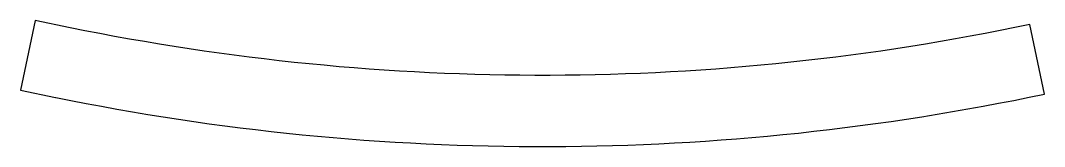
# Model space of a CAD drawing. Extents: x 0 to 28.7, y 0 to 3.5.
import ezdxf

# ---------------------------------------------------------------- set-up
doc = ezdxf.new("R2010")
doc.units = 0
doc.layers.get('0').update_dxf_attribs({"linetype": 'CONTINUOUS'})

msp = doc.modelspace()

# ---------------------------------------------------------------- linework, layer by layer
msp.add_lwpolyline([(1.389, 3.338), (0.408, 3.542), (0, 1.585), (0.984, 1.379), (0.987, 1.379, 0.10302), (28.714, 1.472), (28.3, 3.428, -0.103018)], format="xyb", close=True)

doc.saveas('drawing.dxf')
